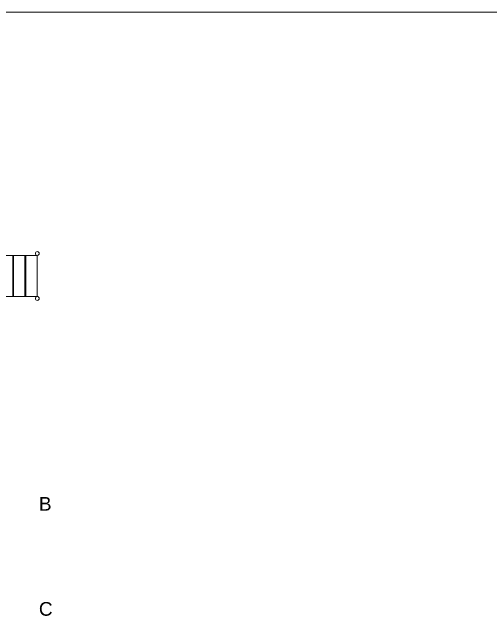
# Model space of a CAD drawing. Header units: millimetres. Extents: x 19901 to 56688, y 13732 to 29551.
# Drawn here: x 39889 to 41639, y 27344 to 29551 of the extents above; entities that cross this region are included whole.
import ezdxf

# ---------------------------------------------------------------- set-up
doc = ezdxf.new("R2010")
doc.units = ezdxf.units.MM
doc.layers.add('curve di livello', color=6, linetype='Continuous', lineweight=9)
doc.layers.add('Wall', color=7, linetype='Continuous', lineweight=20)
doc.styles.get("Standard").update_dxf_attribs({"font": 'arial.ttf'})

msp = doc.modelspace()

# ---------------------------------------------------------------- linework, layer by layer
at = {"layer": 'curve di livello'}
msp.add_line((56688.2, 29550.7), (36622.4, 29550.7), dxfattribs=at)
at = {"layer": 'Wall'}
for p, q in [((39980.8, 28661.2), (39533.8, 28661.2)), ((39890.8, 28511.2), (39890.8, 28661.2)), ((39893.8, 28511.2), (39893.8, 28661.2)), ((39935.8, 28511.2), (39935.8, 28661.2)), ((39938.8, 28511.2), (39938.8, 28661.2)), ((39980.8, 28511.2), (39980.8, 28661.2)), ((39980.8, 28511.2), (39533.8, 28511.2))]:
    msp.add_line(p, q, dxfattribs=at)
for centre in [(39980.8, 28668.2), (39980.8, 28504.2)]:
    msp.add_circle(centre, 7, dxfattribs=at)

# ---------------------------------------------------------------- texts
at = {"layer": 'Wall', "char_height": 50, "attachment_point": 1}
for s, insert in [('B', (39986.5, 27778.4)), ('C', (39986.5, 27394.5))]:
    msp.add_mtext_dynamic_manual_height_columns(s, width=228.068, gutter_width=12.5, heights=[0], dxfattribs=dict(at, insert=insert))

doc.saveas('drawing.dxf')
